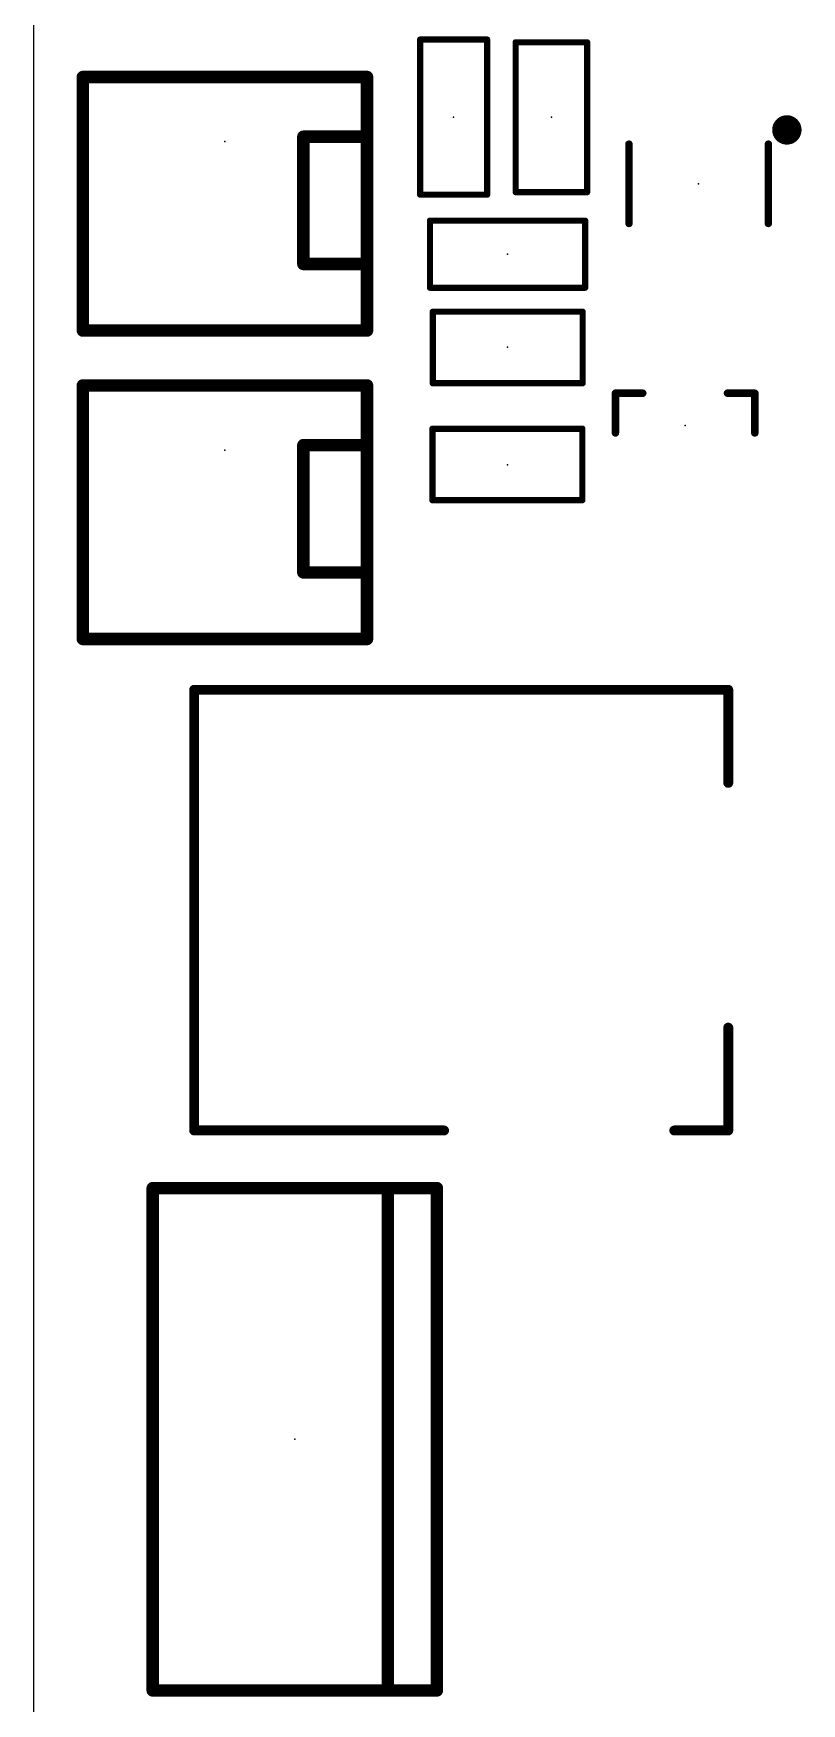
# Model space of a CAD drawing. Extents: x -49 to 146, y -19 to 112.
# Drawn here: x 0 to 15.68, y 44.64 to 78.75 of the extents above; entities that cross this region are included whole.
import ezdxf

# ---------------------------------------------------------------- set-up
doc = ezdxf.new("R2010")
doc.units = 0
for name, color, linetype in [('20', 7, 'CONTINUOUS'), ('21', 253, 'CONTINUOUS'), ('23', 7, 'CONTINUOUS')]:
    doc.layers.add(name, color=color, linetype=linetype)

msp = doc.modelspace()

# ---------------------------------------------------------------- linework, layer by layer
at = {"layer": '20'}
msp.add_line((0, 101.9), (0, 0), dxfattribs=at)
at = {"layer": '21'}
for points, const_width in [([(7.891, 78.6598, 1), (7.891, 78.5962)], 0.0635), ([(7.9227, 78.628, 1), (7.8593, 78.628)], 0.0635), ([(9.2928, 78.628, 1), (9.2293, 78.628)], 0.0635), ([(9.261, 78.5962, 1), (9.261, 78.6598)], 0.0635), ([(9.841, 78.6028, 1), (9.841, 78.5392)], 0.0635), ([(9.8728, 78.571, 1), (9.8093, 78.571)], 0.0635), ([(11.3328, 78.571, 1), (11.2692, 78.571)], 0.0635), ([(11.301, 78.5392, 1), (11.301, 78.6028)], 0.0635), ([(1.0715, 77.864, 1), (0.9445, 77.864)], 0.127), ([(1.008, 77.9275, 1), (1.008, 77.8005)], 0.127), ([(6.8715, 77.864, 1), (6.7445, 77.864)], 0.127), ([(6.808, 77.8005, 1), (6.808, 77.9275)], 0.127), ([(5.508, 76.7075, 1), (5.508, 76.5805)], 0.127), ([(5.5715, 76.644, 1), (5.4445, 76.644)], 0.127), ([(6.8715, 76.644, 1), (6.7445, 76.644)], 0.127), ([(6.808, 76.5805, 1), (6.808, 76.7075)], 0.127), ([(15.376, 76.632, 1), (15.376, 76.932, 1), (15.376, 76.632)], 0.3), ([(6.7445, 76.644, 1), (6.8715, 76.644)], 0.127), ([(12.1921, 76.492, 1), (12.1159, 76.492)], 0.0762), ([(15.0361, 76.492, 1), (14.9599, 76.492)], 0.0762), ([(7.891, 75.4918, 1), (7.891, 75.4283)], 0.0635), ([(7.8593, 75.46, 1), (7.9227, 75.46)], 0.0635), ([(9.2293, 75.46, 1), (9.2928, 75.46)], 0.0635), ([(9.261, 75.4283, 1), (9.261, 75.4918)], 0.0635), ([(9.841, 75.5428, 1), (9.841, 75.4793)], 0.0635), ([(9.8093, 75.517, 1), (9.8728, 75.517)], 0.0635), ([(11.2692, 75.517, 1), (11.3328, 75.517)], 0.0635), ([(11.301, 75.4793, 1), (11.301, 75.5428)], 0.0635), ([(8.092, 74.9608, 1), (8.092, 74.8972)], 0.0635), ([(8.1238, 74.929, 1), (8.0602, 74.929)], 0.0635), ([(11.2918, 74.929, 1), (11.2282, 74.929)], 0.0635), ([(11.26, 74.8972, 1), (11.26, 74.9608)], 0.0635), ([(12.1159, 74.872, 1), (12.1921, 74.872)], 0.0762), ([(14.9599, 74.872, 1), (15.0361, 74.872)], 0.0762), ([(5.508, 74.1075, 1), (5.508, 73.9805)], 0.127), ([(5.4445, 74.044, 1), (5.5715, 74.044)], 0.127), ([(6.8715, 74.044, 1), (6.7445, 74.044)], 0.127), ([(6.7445, 74.044, 1), (6.8715, 74.044)], 0.127), ([(6.808, 73.9805, 1), (6.808, 74.1075)], 0.127), ([(8.0602, 73.559, 1), (8.1238, 73.559)], 0.0635), ([(8.092, 73.5907, 1), (8.092, 73.5272)], 0.0635), ([(11.2282, 73.559, 1), (11.2918, 73.559)], 0.0635), ([(11.26, 73.5272, 1), (11.26, 73.5907)], 0.0635), ([(8.149, 73.1008, 1), (8.149, 73.0373)], 0.0635), ([(8.1808, 73.069, 1), (8.1173, 73.069)], 0.0635), ([(11.2408, 73.069, 1), (11.1773, 73.069)], 0.0635), ([(11.203, 73.0373, 1), (11.203, 73.1008)], 0.0635), ([(1.008, 72.7475, 1), (1.008, 72.6205)], 0.127), ([(0.9445, 72.684, 1), (1.0715, 72.684)], 0.127), ([(6.7445, 72.684, 1), (6.8715, 72.684)], 0.127), ([(6.808, 72.6205, 1), (6.808, 72.7475)], 0.127), ([(1.0715, 71.564, 1), (0.9445, 71.564)], 0.127), ([(1.008, 71.6275, 1), (1.008, 71.5005)], 0.127), ([(6.8715, 71.564, 1), (6.7445, 71.564)], 0.127), ([(6.808, 71.5005, 1), (6.808, 71.6275)], 0.127), ([(8.149, 71.6408, 1), (8.149, 71.5773)], 0.0635), ([(8.1173, 71.609, 1), (8.1808, 71.609)], 0.0635), ([(11.1773, 71.609, 1), (11.2408, 71.609)], 0.0635), ([(11.203, 71.5773, 1), (11.203, 71.6408)], 0.0635), ([(11.9157, 71.4054, 1), (11.8395, 71.4054)], 0.0762), ([(11.8776, 71.4435, 1), (11.8776, 71.3673)], 0.0762), ([(12.4364, 71.3673, 1), (12.4364, 71.4435)], 0.0762), ([(14.1636, 71.4435, 1), (14.1636, 71.3673)], 0.0762), ([(14.7605, 71.4054, 1), (14.6843, 71.4054)], 0.0762), ([(14.7224, 71.3673, 1), (14.7224, 71.4435)], 0.0762), ([(8.1748, 70.679, 1), (8.1113, 70.679)], 0.0635), ([(8.149, 70.7108, 1), (8.149, 70.6472)], 0.0635), ([(11.2348, 70.679, 1), (11.1713, 70.679)], 0.0635), ([(11.203, 70.6472, 1), (11.203, 70.7108)], 0.0635), ([(11.8395, 70.5926, 1), (11.9157, 70.5926)], 0.0762), ([(14.6843, 70.5926, 1), (14.7605, 70.5926)], 0.0762), ([(5.508, 70.4075, 1), (5.508, 70.2805)], 0.127), ([(5.5715, 70.344, 1), (5.4445, 70.344)], 0.127), ([(6.8715, 70.344, 1), (6.7445, 70.344)], 0.127), ([(6.7445, 70.344, 1), (6.8715, 70.344)], 0.127), ([(6.808, 70.2805, 1), (6.808, 70.4075)], 0.127), ([(8.149, 69.2508, 1), (8.149, 69.1873)], 0.0635), ([(11.203, 69.1873, 1), (11.203, 69.2508)], 0.0635), ([(8.1113, 69.219, 1), (8.1748, 69.219)], 0.0635), ([(11.1713, 69.219, 1), (11.2348, 69.219)], 0.0635), ([(5.508, 67.8075, 1), (5.508, 67.6805)], 0.127), ([(5.4445, 67.744, 1), (5.5715, 67.744)], 0.127), ([(6.8715, 67.744, 1), (6.7445, 67.744)], 0.127), ([(6.7445, 67.744, 1), (6.8715, 67.744)], 0.127), ([(6.808, 67.6805, 1), (6.808, 67.8075)], 0.127), ([(1.008, 66.4475, 1), (1.008, 66.3205)], 0.127), ([(0.9445, 66.384, 1), (1.0715, 66.384)], 0.127), ([(6.7445, 66.384, 1), (6.8715, 66.384)], 0.127), ([(6.808, 66.3205, 1), (6.808, 66.4475)], 0.127), ([(3.28, 65.3968, 1), (3.28, 65.2952)], 0.1016), ([(3.3308, 65.346, 1), (3.2292, 65.346)], 0.1016), ([(14.2308, 65.346, 1), (14.1292, 65.346)], 0.1016), ([(14.18, 65.2952, 1), (14.18, 65.3968)], 0.1016), ([(14.1292, 63.446, 1), (14.2308, 63.446)], 0.1016), ([(14.2308, 58.446, 1), (14.1292, 58.446)], 0.1016), ([(3.28, 56.3968, 1), (3.28, 56.2952)], 0.1016), ([(3.2292, 56.346, 1), (3.3308, 56.346)], 0.1016), ([(8.38, 56.2952, 1), (8.38, 56.3968)], 0.1016), ([(13.08, 56.3968, 1), (13.08, 56.2952)], 0.1016), ([(14.1292, 56.346, 1), (14.2308, 56.346)], 0.1016), ([(14.18, 56.2952, 1), (14.18, 56.3968)], 0.1016), ([(2.4975, 55.168, 1), (2.3705, 55.168)], 0.127), ([(2.434, 55.2315, 1), (2.434, 55.1045)], 0.127), ([(7.234, 55.2315, 1), (7.234, 55.1045)], 0.127), ([(7.2975, 55.168, 1), (7.1705, 55.168)], 0.127), ([(7.234, 55.1045, 1), (7.234, 55.2315)], 0.127), ([(8.2975, 55.168, 1), (8.1705, 55.168)], 0.127), ([(8.234, 55.1045, 1), (8.234, 55.2315)], 0.127), ([(2.434, 44.9715, 1), (2.434, 44.8445)], 0.127), ([(7.234, 44.9715, 1), (7.234, 44.8445)], 0.127), ([(7.234, 44.8445, 1), (7.234, 44.9715)], 0.127), ([(8.234, 44.8445, 1), (8.234, 44.9715)], 0.127), ([(2.3705, 44.908, 1), (2.4975, 44.908)], 0.127), ([(7.1705, 44.908, 1), (7.2975, 44.908)], 0.127), ([(8.1705, 44.908, 1), (8.2975, 44.908)], 0.127)]:
    msp.add_lwpolyline(points, format="xyb", dxfattribs=dict(at, const_width=const_width))
for points, const_width in [([(7.891, 75.46), (7.891, 78.628)], 0.127), ([(7.891, 78.628), (9.261, 78.628)], 0.127), ([(9.261, 78.628), (9.261, 75.46)], 0.127), ([(9.841, 78.571), (11.301, 78.571)], 0.127), ([(9.841, 75.517), (9.841, 78.571)], 0.127), ([(11.301, 78.571), (11.301, 75.517)], 0.127), ([(1.008, 72.684), (1.008, 77.864)], 0.254), ([(1.008, 77.864), (6.808, 77.864)], 0.254), ([(6.808, 77.864), (6.808, 76.644)], 0.254), ([(6.808, 76.644), (5.508, 76.644)], 0.254), ([(5.508, 76.644), (5.508, 74.044)], 0.254), ([(6.808, 76.644), (6.808, 74.044)], 0.254), ([(12.154, 74.872), (12.154, 76.492)], 0.1524), ([(14.998, 76.492), (14.998, 74.872)], 0.1524), ([(9.261, 75.46), (7.891, 75.46)], 0.127), ([(9.841, 75.511), (11.301, 75.511)], 0.127), ([(8.092, 74.929), (11.26, 74.929)], 0.127), ([(8.092, 73.559), (8.092, 74.929)], 0.127), ([(11.26, 74.929), (11.26, 73.559)], 0.127), ([(5.508, 74.044), (6.808, 74.044)], 0.254), ([(6.808, 74.044), (6.808, 72.684)], 0.254), ([(11.26, 73.559), (8.092, 73.559)], 0.127), ([(8.149, 73.069), (11.203, 73.069)], 0.127), ([(8.149, 71.609), (8.149, 73.069)], 0.127), ([(11.209, 71.609), (11.209, 73.069)], 0.127), ([(6.808, 72.684), (1.008, 72.684)], 0.254), ([(1.008, 66.384), (1.008, 71.564)], 0.254), ([(1.008, 71.564), (6.808, 71.564)], 0.254), ([(6.808, 71.564), (6.808, 70.344)], 0.254), ([(11.203, 71.609), (8.149, 71.609)], 0.127), ([(11.8776, 70.5926), (11.8776, 71.4054)], 0.1524), ([(11.8776, 71.4054), (12.4364, 71.4054)], 0.1524), ([(14.1636, 71.4054), (14.7224, 71.4054)], 0.1524), ([(14.7224, 71.4054), (14.7224, 70.5926)], 0.1524), ([(8.143, 70.679), (8.143, 69.219)], 0.127), ([(8.149, 70.679), (11.203, 70.679)], 0.127), ([(11.203, 70.679), (11.203, 69.219)], 0.127), ([(6.808, 70.344), (5.508, 70.344)], 0.254), ([(5.508, 70.344), (5.508, 67.744)], 0.254), ([(6.808, 70.344), (6.808, 67.744)], 0.254), ([(11.203, 69.219), (8.149, 69.219)], 0.127), ([(5.508, 67.744), (6.808, 67.744)], 0.254), ([(6.808, 67.744), (6.808, 66.384)], 0.254), ([(6.808, 66.384), (1.008, 66.384)], 0.254), ([(3.28, 65.346), (14.18, 65.346)], 0.2032), ([(3.28, 65.346), (3.28, 56.346)], 0.2032), ([(14.18, 65.346), (14.18, 63.446)], 0.2032), ([(14.18, 56.346), (14.18, 58.446)], 0.2032), ([(3.28, 56.346), (8.38, 56.346)], 0.2032), ([(14.18, 56.346), (13.08, 56.346)], 0.2032), ([(2.434, 44.908), (2.434, 55.168)], 0.254), ([(2.434, 55.168), (7.234, 55.168)], 0.254), ([(7.234, 55.168), (8.234, 55.168)], 0.254), ([(7.234, 55.168), (7.234, 44.908)], 0.254), ([(8.234, 55.168), (8.234, 44.908)], 0.254), ([(7.234, 44.908), (2.434, 44.908)], 0.254), ([(8.234, 44.908), (7.234, 44.908)], 0.254)]:
    msp.add_lwpolyline(points, dxfattribs=dict(at, const_width=const_width))
at = {"layer": '23'}
for p in [(8.576, 77.044), (10.576, 77.044), (3.908, 76.544), (13.576, 75.682), (9.676, 74.244), (9.676, 72.344), (13.3, 70.745), (3.908, 70.244), (9.676, 69.944), (5.334, 50.038)]:
    msp.add_point(p, dxfattribs=at)

doc.saveas('drawing.dxf')
